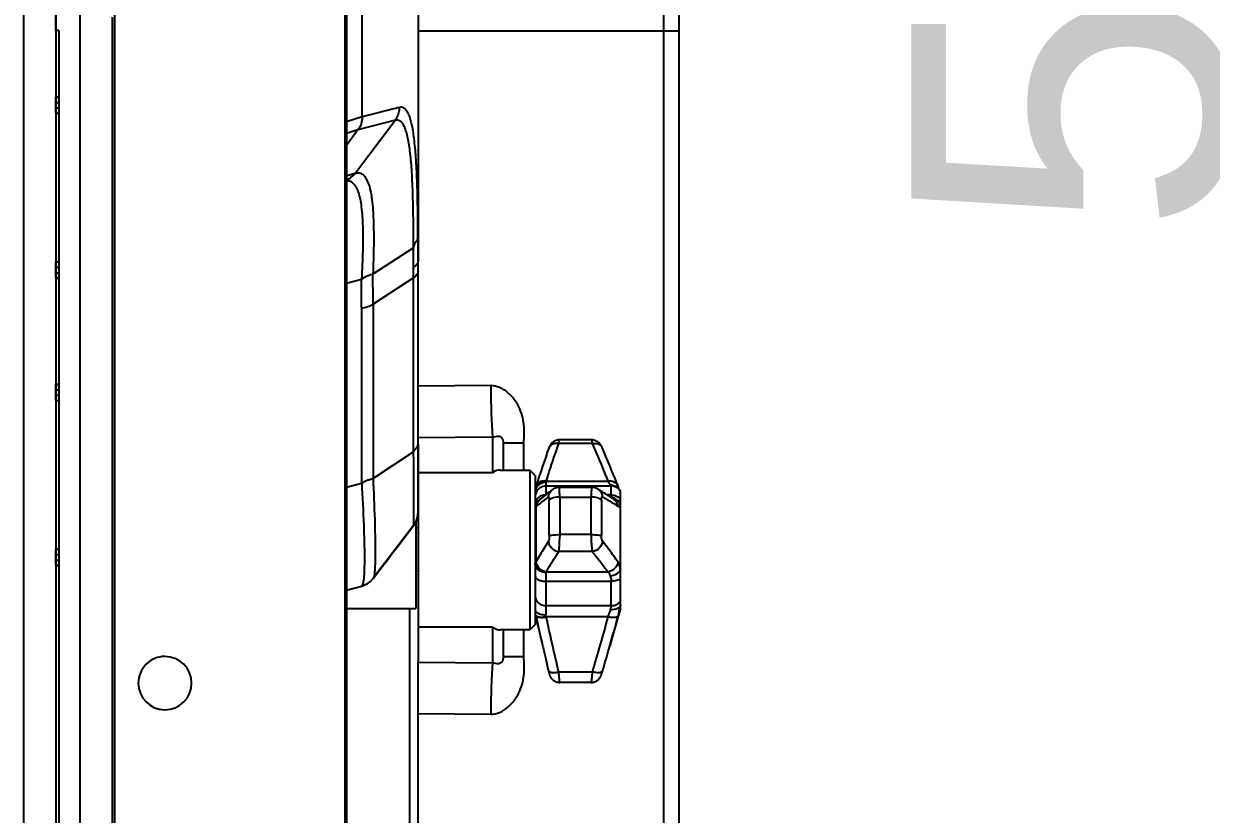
# Model space of a CAD drawing. Header units: millimetres. Extents: x -1070 to 42146, y 1440 to 12921.
# Drawn here: x 1522.8 to 1634.3, y 2946.7 to 3020.9 of the extents above; entities that cross this region are included whole.
import ezdxf

# ---------------------------------------------------------------- set-up
doc = ezdxf.new("R2010")
doc.units = ezdxf.units.MM
doc.layers.add('DIM', color=4, linetype='Continuous')
doc.layers.add('n', color=7, linetype='Continuous')
doc.styles.get("Standard").update_dxf_attribs({"font": 'arial.ttf'})
doc.dimstyles.new('ISO-200', dxfattribs={"dimtxt": 30, "dimasz": 25, "dimexe": 1.25, "dimexo": 5, "dimgap": 5, "dimtad": 1, "dimtoh": 1, "dimdec": 1, "dimdsep": 46, "dimtxsty": 'Standard', "dimcen": 2.5, "dimadec": 0, "dimazin": 0, "dimtfac": 1, "dimtdec": 1, "dimtmove": 0, "dimatfit": 3, "dimfxl": 1, "dimarcsym": 0})

# ---------------------------------------------------------------- blocks, each defined once
blk = doc.blocks.new('*D63')
at = {"layer": 'Defpoints', "color": 0, "transparency": 16777216}
for p in [(1535.32, 3416.54), (1535.32, 2876.54), (1649.96, 2876.54)]:
    blk.add_point(p, dxfattribs=at)
at = {"layer": 'DIM', "color": 0, "lineweight": -2, "transparency": 16777216}
for p, q in [((1540.32, 3416.54), (1651.21, 3416.54)), ((1649.96, 3391.54), (1649.96, 2901.54)), ((1540.32, 2876.54), (1651.21, 2876.54))]:
    blk.add_line(p, q, dxfattribs=at)
at = {"layer": 'DIM', "color": 0, "transparency": 16777216}
for points in [[(1645.79, 3391.54), (1654.12, 3391.54), (1649.96, 3416.54)], [(1645.79, 2901.54), (1654.12, 2901.54), (1649.96, 2876.54)]]:
    blk.add_solid(points, dxfattribs=at)
at = {"layer": 'DIM', "color": 0, "lineweight": -3, "transparency": 16777216, "insert": (1606.12, 3130.13), "char_height": 30, "attachment_point": 2, "rotation": 90}
blk.add_mtext('540 [1\'-9 1/4"]', dxfattribs=at)

msp = doc.modelspace()

# ---------------------------------------------------------------- linework, layer by layer
at = {"color": 1, "lineweight": -3}
msp.add_lwpolyline([(1525.817, 2771.641), (1522.817, 2771.641), (1522.817, 3521.641), (1525.817, 3521.641)], close=True, dxfattribs=at)
at = {"layer": 'n', "color": 7, "linetype": 'Continuous', "lineweight": -3, "true_color": 0xffffff}
for p, q in [((1552.976, 2895.505), (1552.976, 3397.577)), ((1528.117, 2897.769), (1528.117, 3395.313)), ((1531.322, 3394.726), (1531.322, 2898.355)), ((1553.117, 3104.041), (1553.117, 2895.486)), ((1559.817, 3042.558), (1559.817, 3000.862)), ((1554.579, 3012.171), (1554.579, 3030.911)), ((1584.317, 3020.241), (1584.317, 3028.681)), ((1525.817, 3020.291), (1525.817, 3022.791)), ((1531.117, 3021.541), (1531.117, 2898.382)), ((1526.117, 3020.291), (1525.817, 3020.291)), ((1526.117, 3020.291), (1526.117, 2897.141)), ((1559.817, 3020.241), (1582.869, 3020.241)), ((1582.869, 3020.241), (1584.317, 3020.241)), ((1582.869, 2891.59), (1582.869, 3020.241)), ((1584.317, 2935.951), (1584.317, 3020.241)), ((1526.117, 3014.041), (1525.817, 3014.041)), ((1525.817, 3014.024), (1525.817, 3014.041)), ((1525.817, 3013.525), (1525.817, 3014.024)), ((1525.817, 3014.024), (1526.117, 3014.024)), ((1525.817, 3013.024), (1525.817, 3013.525)), ((1525.817, 3013.525), (1526.117, 3013.525)), ((1525.817, 3012.525), (1525.817, 3013.024)), ((1525.817, 3013.024), (1526.117, 3013.024)), ((1525.817, 3012.524), (1526.117, 3012.524)), ((1554.579, 3012.171), (1553.117, 3011.724)), ((1557.695, 3011.856), (1553.938, 3006.896)), ((1557.695, 3011.856), (1554.182, 3010.947)), ((1554.182, 3010.947), (1553.114, 3010.629)), ((1554.182, 3010.947), (1553.117, 3009.502)), ((1553.12, 3006.676), (1553.909, 3006.887)), ((1553.909, 3006.887), (1553.938, 3006.896)), ((1559.394, 2999.891), (1555.583, 2997.406)), ((1559.817, 3000.862), (1559.817, 2999.01)), ((1559.817, 2998.686), (1559.817, 2999.01)), ((1559.817, 2999.01), (1559.817, 2998.686)), ((1526.117, 2998.557), (1525.817, 2998.557)), ((1525.817, 2998.057), (1525.817, 2998.557)), ((1525.817, 2997.556), (1525.817, 2998.057)), ((1526.117, 2998.057), (1525.817, 2998.057)), ((1559.404, 2997.089), (1559.402, 2998.063)), ((1559.817, 2997.705), (1559.817, 2998.686)), ((1559.817, 2989.491), (1559.817, 2997.705)), ((1525.817, 2997.057), (1525.817, 2997.556)), ((1525.817, 2997.556), (1526.117, 2997.556)), ((1525.817, 2997.041), (1525.817, 2997.057)), ((1525.817, 2997.057), (1526.117, 2997.057)), ((1526.117, 2997.041), (1525.817, 2997.041)), ((1553.117, 2996.586), (1554.522, 2996.963)), ((1559.404, 2997.089), (1555.594, 2994.607)), ((1559.403, 2980.741), (1559.404, 2997.089)), ((1555.594, 2994.607), (1555.595, 2978.259)), ((1554.525, 2994.25), (1554.525, 2977.813)), ((1559.817, 2981.477), (1559.817, 2989.491)), ((1526.117, 2987.072), (1525.817, 2987.072)), ((1525.817, 2987.055), (1525.817, 2987.072)), ((1525.817, 2986.556), (1525.817, 2987.055)), ((1525.817, 2987.055), (1526.117, 2987.055)), ((1525.817, 2986.055), (1525.817, 2986.556)), ((1525.817, 2986.556), (1526.117, 2986.556)), ((1566.643, 2986.958), (1559.817, 2986.894)), ((1525.817, 2985.556), (1525.817, 2986.055)), ((1525.817, 2986.055), (1526.117, 2986.055)), ((1525.817, 2985.555), (1526.117, 2985.555)), ((1566.817, 2982.128), (1559.817, 2982.063)), ((1566.817, 2982.128), (1566.817, 2979.041)), ((1559.817, 2975.051), (1559.817, 2981.477)), ((1559.817, 2981.477), (1559.817, 2975.049)), ((1567.817, 2981.579), (1567.817, 2979.041)), ((1567.817, 2981.579), (1569.747, 2981.579)), ((1569.747, 2979.041), (1569.747, 2981.579)), ((1572.082, 2981.083), (1572.081, 2981.082)), ((1576.169, 2981.524), (1573.027, 2981.524)), ((1573.087, 2981.866), (1573.091, 2981.868)), ((1573.091, 2981.872), (1573.091, 2981.872)), ((1576.09, 2981.872), (1573.091, 2981.872)), ((1576.09, 2981.872), (1576.09, 2981.872)), ((1576.09, 2981.868), (1576.095, 2981.865)), ((1577.088, 2981.15), (1577.088, 2981.15)), ((1559.403, 2980.741), (1555.595, 2978.259)), ((1559.817, 2978.785), (1559.817, 2975.355)), ((1566.817, 2978.785), (1559.817, 2978.785)), ((1566.817, 2979.041), (1566.817, 2978.785)), ((1567.485, 2979.041), (1570.317, 2979.041)), ((1570.817, 2978.541), (1570.317, 2979.041)), ((1570.317, 2979.041), (1570.317, 2977.115)), ((1553.117, 2977.436), (1554.525, 2977.813)), ((1570.817, 2978.541), (1570.817, 2978.385)), ((1570.817, 2978.385), (1570.817, 2977.601)), ((1570.817, 2977.601), (1570.817, 2977.205)), ((1570.983, 2977.805), (1570.898, 2977.532)), ((1571.103, 2978.182), (1570.983, 2977.805)), ((1571.817, 2977.873), (1571.817, 2977.541)), ((1571.853, 2978.004), (1577.622, 2978.004)), ((1578.556, 2977.594), (1578.556, 2977.594)), ((1570.317, 2977.115), (1570.317, 2973.541)), ((1570.817, 2977.205), (1570.817, 2976.744)), ((1570.817, 2976.744), (1570.817, 2976.54)), ((1570.817, 2976.54), (1570.817, 2976.223)), ((1570.888, 2977.501), (1570.888, 2977.501)), ((1570.898, 2977.532), (1570.898, 2977.532)), ((1571.817, 2977.541), (1577.856, 2977.541)), ((1571.817, 2977.541), (1571.817, 2976.729)), ((1572.417, 2977.195), (1572.418, 2977.196)), ((1573.045, 2977.41), (1573.045, 2977.41)), ((1576.146, 2977.41), (1573.045, 2977.41)), ((1573.113, 2976.505), (1576.063, 2976.505)), ((1573.113, 2976.505), (1573.113, 2972.977)), ((1576.063, 2972.977), (1576.063, 2976.505)), ((1576.147, 2977.41), (1576.146, 2977.41)), ((1576.697, 2977.252), (1576.695, 2977.253)), ((1577.951, 2976.701), (1577.571, 2976.701)), ((1577.856, 2977.541), (1577.951, 2977.541)), ((1577.951, 2976.701), (1577.951, 2977.541)), ((1578.732, 2977.163), (1578.724, 2977.18)), ((1578.817, 2976.271), (1578.817, 2977.041)), ((1559.817, 2975.355), (1559.817, 2975.049)), ((1570.817, 2976.223), (1570.817, 2975.656)), ((1570.817, 2975.656), (1570.817, 2975.421)), ((1570.818, 2975.446), (1570.817, 2975.426)), ((1570.817, 2975.421), (1570.817, 2975.043)), ((1570.82, 2975.498), (1570.818, 2975.446)), ((1570.832, 2975.598), (1570.82, 2975.498)), ((1570.868, 2975.603), (1570.868, 2975.427)), ((1570.868, 2975.427), (1570.868, 2971.541)), ((1571.205, 2976.226), (1571.201, 2976.223)), ((1571.201, 2976.223), (1571.201, 2976.223)), ((1571.291, 2976.299), (1571.205, 2976.226)), ((1572.138, 2972.888), (1572.138, 2976.198)), ((1577.024, 2976.217), (1577.024, 2972.894)), ((1578.193, 2976.285), (1578.193, 2976.286)), ((1578.817, 2975.704), (1578.817, 2976.271)), ((1578.817, 2971.541), (1578.817, 2975.704)), ((1559.796, 2974.758), (1559.802, 2974.81)), ((1559.802, 2974.81), (1559.807, 2974.845)), ((1559.81, 2974.889), (1559.812, 2974.917)), ((1559.812, 2974.917), (1559.814, 2974.947)), ((1559.815, 2974.987), (1559.817, 2975.049)), ((1559.817, 2975.046), (1559.817, 2975.051)), ((1559.817, 2975.048), (1559.817, 2975.051)), ((1559.817, 2975.051), (1559.817, 2975.049)), ((1559.817, 2975.049), (1559.817, 2974.716)), ((1559.817, 2975.049), (1559.817, 2975.048)), ((1559.817, 2975.049), (1559.817, 2975.046)), ((1559.817, 2974.716), (1559.817, 2964.296)), ((1570.817, 2975.043), (1570.817, 2973.541)), ((1559.403, 2973.833), (1555.618, 2968.899)), ((1559.405, 2973.833), (1559.405, 2973.833)), ((1559.617, 2974.178), (1559.617, 2971.541)), ((1559.817, 2973.541), (1559.617, 2973.541)), ((1570.317, 2973.541), (1570.317, 2973.1)), ((1570.817, 2973.541), (1570.817, 2972.999)), ((1570.317, 2973.1), (1570.317, 2969.981)), ((1570.817, 2972.999), (1570.817, 2972.27)), ((1570.817, 2972.27), (1570.817, 2970.812)), ((1572.052, 2972.351), (1571.545, 2971.541)), ((1573.113, 2972.977), (1573.112, 2972.805)), ((1576.063, 2972.977), (1573.113, 2972.977)), ((1577.758, 2971.541), (1577.131, 2972.355)), ((1526.117, 2971.589), (1525.817, 2971.589)), ((1525.817, 2971.089), (1525.817, 2971.588)), ((1525.817, 2970.588), (1525.817, 2971.089)), ((1526.117, 2971.089), (1525.817, 2971.089)), ((1559.617, 2971.541), (1559.617, 2968.692)), ((1570.868, 2971.541), (1570.868, 2970.379)), ((1576.169, 2971.397), (1573.027, 2971.397)), ((1578.817, 2969.733), (1578.817, 2971.541)), ((1525.817, 2970.089), (1525.817, 2970.588)), ((1525.817, 2970.588), (1526.117, 2970.588)), ((1525.817, 2970.072), (1525.817, 2970.089)), ((1525.817, 2970.089), (1526.117, 2970.089)), ((1526.117, 2970.072), (1525.817, 2970.072)), ((1570.317, 2969.981), (1570.317, 2969.541)), ((1570.817, 2970.812), (1570.817, 2970.083)), ((1570.817, 2970.083), (1570.817, 2969.541)), ((1555.618, 2968.899), (1555.595, 2968.87)), ((1555.604, 2968.863), (1555.627, 2968.892)), ((1555.604, 2968.863), (1555.627, 2968.892)), ((1555.626, 2968.891), (1555.626, 2968.891)), ((1559.817, 2969.541), (1559.617, 2969.541)), ((1559.617, 2968.692), (1559.617, 2968.497)), ((1570.317, 2969.541), (1570.317, 2965.966)), ((1570.817, 2969.541), (1570.817, 2969.377)), ((1570.817, 2969.377), (1570.817, 2968.696)), ((1570.817, 2968.696), (1570.817, 2968.038)), ((1571.817, 2969.415), (1571.817, 2968.603)), ((1571.853, 2969.501), (1577.622, 2969.501)), ((1578.817, 2968.848), (1578.817, 2969.733)), ((1578.817, 2966.745), (1578.817, 2968.848)), ((1553.117, 2967.777), (1554.525, 2968.154)), ((1554.532, 2968.156), (1554.525, 2968.154)), ((1554.532, 2968.156), (1554.609, 2968.178)), ((1559.617, 2968.497), (1559.617, 2966.041)), ((1570.817, 2968.038), (1570.817, 2966.337)), ((1571.817, 2968.603), (1577.951, 2968.603)), ((1571.817, 2968.603), (1571.817, 2966.309)), ((1577.951, 2966.309), (1577.951, 2968.603)), ((1578.817, 2966.346), (1578.817, 2966.745)), ((1553.117, 2966.041), (1559.617, 2966.041)), ((1559.017, 2966.041), (1559.017, 2894.709)), ((1570.317, 2965.966), (1570.317, 2964.041)), ((1570.817, 2966.337), (1570.817, 2965.877)), ((1570.817, 2965.877), (1570.817, 2965.769)), ((1570.817, 2965.769), (1570.817, 2965.48)), ((1570.817, 2965.48), (1570.817, 2965.319)), ((1570.868, 2965.428), (1570.879, 2965.379)), ((1570.868, 2965.428), (1570.868, 2965.319)), ((1570.879, 2965.379), (1570.89, 2965.324)), ((1571.817, 2966.309), (1571.817, 2965.456)), ((1577.951, 2966.309), (1571.817, 2966.309)), ((1578.612, 2965.322), (1577.815, 2962.533)), ((1578.817, 2966.041), (1578.612, 2965.322)), ((1578.817, 2966.041), (1578.817, 2966.346)), ((1559.817, 2964.296), (1559.817, 2961.019)), ((1566.817, 2964.296), (1559.817, 2964.296)), ((1566.817, 2964.296), (1566.817, 2964.041)), ((1570.817, 2964.541), (1570.317, 2964.041)), ((1570.817, 2965.319), (1570.817, 2964.582)), ((1570.817, 2964.582), (1570.817, 2964.541)), ((1570.868, 2965.319), (1571.036, 2964.591)), ((1571.036, 2964.591), (1571.496, 2962.6)), ((1571.853, 2965.255), (1571.843, 2965.288)), ((1577.622, 2965.255), (1571.853, 2965.255)), ((1566.817, 2964.041), (1566.817, 2960.953)), ((1570.317, 2964.041), (1567.485, 2964.041)), ((1567.817, 2964.041), (1567.817, 2961.503)), ((1569.747, 2961.503), (1569.747, 2964.041)), ((1571.496, 2962.6), (1571.536, 2962.425)), ((1571.535, 2962.424), (1571.551, 2962.355)), ((1571.536, 2962.425), (1571.546, 2962.382)), ((1577.747, 2962.289), (1577.759, 2962.333)), ((1577.758, 2962.333), (1577.814, 2962.532)), ((1577.759, 2962.333), (1577.816, 2962.532)), ((1559.817, 2956.187), (1559.817, 2961.019)), ((1559.817, 2961.019), (1566.817, 2960.953)), ((1569.747, 2961.503), (1567.817, 2961.503)), ((1572.053, 2960.211), (1572.053, 2960.211)), ((1573.027, 2960.096), (1576.169, 2960.096)), ((1577.129, 2960.161), (1577.129, 2960.16)), ((1576.064, 2959.114), (1573.112, 2959.114)), ((1576.064, 2959.114), (1576.064, 2959.114)), ((1559.817, 2894.604), (1559.817, 2956.187)), ((1559.817, 2956.187), (1566.643, 2956.124))]:
    msp.add_line(p, q, dxfattribs=at)
for points in [[(1572.082, 2981.083), (1571.95, 2980.703), (1571.795, 2980.253), (1571.645, 2979.814), (1571.5, 2979.388), (1571.362, 2978.974), (1571.229, 2978.572), (1571.103, 2978.182)], [(1573.091, 2981.868), (1573, 2981.864), (1572.894, 2981.848), (1572.793, 2981.823), (1572.697, 2981.788), (1572.607, 2981.744), (1572.523, 2981.694), (1572.447, 2981.638), (1572.38, 2981.577), (1572.32, 2981.514), (1572.268, 2981.45), (1572.224, 2981.386), (1572.187, 2981.324), (1572.155, 2981.262), (1572.127, 2981.201), (1572.102, 2981.139), (1572.081, 2981.082)], [(1577.088, 2981.15), (1577.051, 2981.231), (1577.013, 2981.303), (1576.972, 2981.372), (1576.924, 2981.441), (1576.869, 2981.509), (1576.804, 2981.578), (1576.727, 2981.644), (1576.641, 2981.705), (1576.546, 2981.76), (1576.441, 2981.805), (1576.328, 2981.839), (1576.209, 2981.861), (1576.09, 2981.868)], [(1578.556, 2977.594), (1578.45, 2977.868), (1578.301, 2978.247), (1578.144, 2978.637), (1577.98, 2979.039), (1577.808, 2979.454), (1577.629, 2979.88), (1577.443, 2980.319), (1577.251, 2980.769), (1577.088, 2981.15)], [(1578.724, 2977.18), (1578.698, 2977.243), (1578.667, 2977.315), (1578.634, 2977.396), (1578.598, 2977.486), (1578.556, 2977.594)], [(1570.898, 2977.532), (1570.895, 2977.522), (1570.891, 2977.512), (1570.888, 2977.501)], [(1572.417, 2977.195), (1572.285, 2977.093), (1572.128, 2976.972), (1571.976, 2976.853), (1571.828, 2976.737), (1571.686, 2976.624), (1571.548, 2976.513), (1571.417, 2976.405), (1571.291, 2976.299)], [(1573.045, 2977.409), (1572.988, 2977.407), (1572.894, 2977.398), (1572.801, 2977.38), (1572.711, 2977.353), (1572.623, 2977.318), (1572.538, 2977.275), (1572.458, 2977.225), (1572.418, 2977.196)], [(1576.695, 2977.253), (1576.668, 2977.269), (1576.581, 2977.314), (1576.491, 2977.351), (1576.398, 2977.378), (1576.303, 2977.397), (1576.206, 2977.407), (1576.147, 2977.409)], [(1578.193, 2976.286), (1578.082, 2976.362), (1577.928, 2976.466), (1577.767, 2976.573), (1577.598, 2976.683), (1577.423, 2976.796), (1577.241, 2976.911), (1577.054, 2977.029), (1576.86, 2977.15), (1576.697, 2977.252)], [(1570.881, 2975.779), (1570.853, 2975.691), (1570.832, 2975.598)], [(1571.047, 2976.069), (1571, 2976.007), (1570.956, 2975.937), (1570.915, 2975.861), (1570.881, 2975.779)], [(1571.144, 2976.173), (1571.095, 2976.124), (1571.047, 2976.069)], [(1571.205, 2976.226), (1571.191, 2976.215), (1571.144, 2976.173)], [(1559.404, 2973.832), (1559.455, 2973.9), (1559.511, 2973.985), (1559.563, 2974.073), (1559.61, 2974.163), (1559.653, 2974.256), (1559.691, 2974.35), (1559.724, 2974.447), (1559.752, 2974.545), (1559.768, 2974.611)], [(1559.768, 2974.611), (1559.776, 2974.644), (1559.792, 2974.734)], [(1559.792, 2974.734), (1559.794, 2974.744), (1559.796, 2974.758)], [(1559.807, 2974.845), (1559.807, 2974.845), (1559.81, 2974.889)], [(1559.814, 2974.947), (1559.814, 2974.947), (1559.815, 2974.987)], [(1555.627, 2968.892), (1556.002, 2969.384), (1556.494, 2970.027), (1556.971, 2970.653), (1557.435, 2971.259), (1557.885, 2971.847), (1558.321, 2972.417), (1558.742, 2972.968), (1559.15, 2973.501), (1559.404, 2973.832)], [(1554.533, 2968.156), (1554.609, 2968.178), (1554.698, 2968.208), (1554.785, 2968.242), (1554.87, 2968.28), (1554.952, 2968.321), (1555.031, 2968.365), (1555.107, 2968.412), (1555.181, 2968.461), (1555.251, 2968.513), (1555.317, 2968.567), (1555.381, 2968.623), (1555.44, 2968.68), (1555.497, 2968.738), (1555.549, 2968.797), (1555.598, 2968.855), (1555.604, 2968.863)], [(1555.317, 2968.567), (1555.318, 2968.567), (1555.381, 2968.623), (1555.441, 2968.68), (1555.497, 2968.738), (1555.549, 2968.797), (1555.598, 2968.856), (1555.604, 2968.863)], [(1554.609, 2968.178), (1554.609, 2968.178), (1554.698, 2968.208), (1554.785, 2968.242), (1554.87, 2968.28), (1554.952, 2968.321), (1555.031, 2968.365), (1555.108, 2968.412), (1555.181, 2968.461), (1555.251, 2968.513), (1555.317, 2968.567)], [(1571.551, 2962.355), (1571.61, 2962.1), (1571.671, 2961.838), (1571.735, 2961.566), (1571.8, 2961.286), (1571.868, 2960.997), (1571.938, 2960.7), (1572.01, 2960.393), (1572.053, 2960.211)], [(1577.129, 2960.16), (1577.182, 2960.342), (1577.271, 2960.646), (1577.357, 2960.941), (1577.44, 2961.228), (1577.521, 2961.506), (1577.599, 2961.775), (1577.674, 2962.036), (1577.747, 2962.289)], [(1572.053, 2960.211), (1572.061, 2960.182), (1572.07, 2960.141), (1572.08, 2960.102), (1572.089, 2960.065), (1572.097, 2960.031), (1572.105, 2960), (1572.112, 2959.97), (1572.119, 2959.943), (1572.126, 2959.919), (1572.132, 2959.896), (1572.138, 2959.874), (1572.144, 2959.852), (1572.151, 2959.83), (1572.159, 2959.806), (1572.169, 2959.778), (1572.181, 2959.747), (1572.194, 2959.715), (1572.209, 2959.682), (1572.227, 2959.647), (1572.247, 2959.611), (1572.269, 2959.576), (1572.293, 2959.54), (1572.318, 2959.505), (1572.346, 2959.471), (1572.375, 2959.438), (1572.406, 2959.406), (1572.438, 2959.375), (1572.473, 2959.345), (1572.509, 2959.316), (1572.547, 2959.289), (1572.586, 2959.263), (1572.628, 2959.239), (1572.671, 2959.216), (1572.715, 2959.196), (1572.762, 2959.177), (1572.809, 2959.161), (1572.858, 2959.147), (1572.909, 2959.135), (1572.96, 2959.125), (1573.013, 2959.119), (1573.067, 2959.115), (1573.112, 2959.114)], [(1576.064, 2959.114), (1576.131, 2959.116), (1576.193, 2959.122), (1576.254, 2959.132), (1576.313, 2959.145), (1576.371, 2959.162), (1576.426, 2959.182), (1576.48, 2959.205), (1576.531, 2959.23), (1576.58, 2959.258), (1576.627, 2959.288), (1576.671, 2959.319), (1576.712, 2959.353), (1576.751, 2959.388), (1576.787, 2959.423), (1576.82, 2959.46), (1576.851, 2959.497), (1576.88, 2959.536), (1576.907, 2959.576), (1576.931, 2959.615), (1576.953, 2959.654), (1576.972, 2959.694), (1576.989, 2959.73), (1577.002, 2959.763), (1577.014, 2959.794), (1577.025, 2959.825), (1577.036, 2959.856), (1577.046, 2959.889), (1577.058, 2959.925), (1577.07, 2959.965), (1577.084, 2960.008), (1577.098, 2960.056), (1577.114, 2960.108), (1577.129, 2960.161)]]:
    msp.add_lwpolyline(points, dxfattribs=at)
for centre, radius, start, end in [((1552.223, 3008.301), 2.219, 306.32119, 320.77351), ((1552.328, 3008.085), 1.983, 307.56192, 322.84012), ((1552.338, 3008.076), 1.97, 293.30049, 307.4973), ((1059.889, 2997.549), 499.514, 0.05894, 0.26845), ((1065.527, 2998.688), 494.29, 0.03727, 0.25205), ((1038.408, 2995.057), 516.117, 359.91045, 0.21157), ((1042.65, 2994.405), 512.944, 0.02254, 0.3352), ((1576.584, 2980.934), 0.549, 23.15247, 25.16752), ((1571.458, 2977.322), 0.597, 143.56186, 159.43937), ((1564.584, 2981.383), 8.016, 334.89213, 335.06783), ((1577.896, 2976.608), 1.022, 86.21947, 92.24913), ((1577.896, 2976.613), 1.017, 80.14646, 86.23441), ((1571.817, 2976.541), 1, 157.5, 180), ((1571.452, 2977.324), 0.591, 159.47096, 162.62633), ((1571.817, 2976.541), 1, 90, 157.5), ((1577.823, 2975.442), 1.029, 75.98016, 83.98436), ((1577.951, 2976.541), 1, 38.53938, 90), ((1577.951, 2976.541), 1, 30.00234, 38.53938), ((1570.724, 2975.807), 0.25, 305.26634, 308.24278), ((1571.803, 2975.524), 0.922, 130.71801, 137.32885), ((1577.822, 2975.443), 1.028, 63.56716, 75.93184), ((1557.817, 2975.051), 2, 322.48155, 347.27973), ((1557.817, 2975.049), 2, 322.52757, 347.33751), ((1557.817, 2975.049), 2, 347.33751, 351.64611), ((1557.817, 2975.051), 2, 347.27973, 351.58681), ((1557.817, 2975.049), 2, 351.64611, 355.45073), ((1557.817, 2975.051), 2, 351.58681, 355.39117), ((1557.817, 2975.049), 2, 355.45073, 356.20567), ((1557.817, 2975.051), 2, 355.39117, 356.14664), ((1557.817, 2975.051), 2, 356.14664, 0), ((1557.817, 2975.049), 2, 356.20567, 360), ((1592.245, 2972.977), 16.182, 180.00049, 180.61076), ((1571.666, 2969.969), 0.897, 151.37711, 152.79578), ((1572.268, 2969.143), 0.548, 139.20422, 140.89724), ((1694.068, 2991.354), 125.898, 191.93255, 192.37843), ((1455.848, 2997.491), 126.879, 344.00609, 345.3162), ((1715.9, 2996.133), 148.247, 192.37354, 192.5856), ((1754.925, 3004.879), 188.24, 192.59541, 192.97953)]:
    msp.add_arc(centre, radius, start, end, dxfattribs=at)
for major_axis, start_param, end_param in [((2.5, 0), 1.5707963, 3.1415927), ((0, 2.5), -1.5707963, 0), ((0, 2.5), -4.712389, -3.1415927), ((2.5, 0), -1.5707963, 0)]:
    msp.add_ellipse((1536.068, 2959.041), major_axis=major_axis, ratio=1, start_param=start_param, end_param=end_param, dxfattribs=at)
for points, knots in [([(1582.869, 3020.241), (1582.869, 3022.45), (1582.871, 3025.4), (1582.842, 3028.708), (1582.839, 3029.808), (1582.823, 3030.166)], [0, 0, 0, 0, 0.6676891, 0.8916682, 1, 1, 1, 1]), ([(1554.579, 3012.171), (1554.581, 3011.953), (1554.515, 3011.515), (1554.312, 3011.121), (1554.183, 3010.947)], [0, 0, 0, 0, 0.501755, 1, 1, 1, 1]), ([(1558.075, 3013.067), (1557.842, 3013.007), (1557.336, 3012.881), (1556.171, 3012.582), (1555.239, 3012.341), (1554.579, 3012.171)], [0, 0, 0, 0, 0.1999744, 0.4334563, 1, 1, 1, 1]), ([(1557.699, 3011.853), (1557.756, 3011.936), (1557.888, 3012.167), (1558.051, 3012.569), (1558.083, 3012.903), (1558.075, 3013.067)], [0, 0, 0, 0, 0.233075, 0.619233, 1, 1, 1, 1]), ([(1559.812, 3000.862), (1559.808, 3001.802), (1559.793, 3003.583), (1559.737, 3006.089), (1559.638, 3008.252), (1559.482, 3010.035), (1559.292, 3011.269), (1559.088, 3012.041), (1558.93, 3012.463), (1558.752, 3012.778), (1558.549, 3012.992), (1558.313, 3013.097), (1558.151, 3013.086), (1558.075, 3013.067)], [0, 0, 0, 0, 0.2201349, 0.4171134, 0.587049, 0.7271173, 0.8362207, 0.8789057, 0.9137922, 0.9414439, 0.9632772, 0.9816835, 1, 1, 1, 1]), ([(1559.394, 2999.891), (1559.393, 3000.808), (1559.386, 3002.549), (1559.336, 3005.001), (1559.243, 3007.122), (1559.091, 3008.874), (1558.905, 3010.088), (1558.705, 3010.848), (1558.548, 3011.263), (1558.371, 3011.574), (1558.169, 3011.783), (1557.935, 3011.885), (1557.775, 3011.872), (1557.7, 3011.853)], [0, 0, 0, 0, 0.219035, 0.4155265, 0.5855173, 0.7258418, 0.8353111, 0.8781755, 0.9132306, 0.9410464, 0.9629992, 0.9814777, 1, 1, 1, 1]), ([(1553.943, 3006.895), (1554.067, 3006.928), (1554.334, 3006.95), (1554.71, 3006.741), (1554.997, 3006.337), (1555.132, 3006.001), (1555.195, 3005.806)], [0, 0, 0, 0, 0.2087836, 0.4138754, 0.6674128, 1, 1, 1, 1]), ([(1553.537, 3006.513), (1553.508, 3006.489), (1553.377, 3006.39), (1553.232, 3006.311), (1553.116, 3006.263)], [0, 0, 0, 0, 0.2331278, 1, 1, 1, 1]), ([(1553.117, 3006.211), (1553.229, 3006.211), (1553.462, 3006.165), (1553.768, 3005.938), (1554.017, 3005.575), (1554.141, 3005.28), (1554.198, 3005.113)], [0, 0, 0, 0, 0.203523, 0.4189087, 0.67794, 1, 1, 1, 1]), ([(1555.195, 3005.806), (1555.343, 3005.355), (1555.537, 3004.25), (1555.655, 3002.352), (1555.67, 3000.013), (1555.619, 2998.316), (1555.583, 2997.406)], [0, 0, 0, 0, 0.1686403, 0.396107, 0.6763903, 1, 1, 1, 1]), ([(1554.198, 3005.113), (1554.349, 3004.676), (1554.544, 3003.6), (1554.647, 3001.754), (1554.637, 2999.485), (1554.561, 2997.84), (1554.514, 2996.96)], [0, 0, 0, 0, 0.1693785, 0.3971606, 0.6772383, 1, 1, 1, 1]), ([(1559.397, 2999.891), (1559.43, 3000.015), (1559.486, 3000.189), (1559.582, 3000.393), (1559.66, 3000.499), (1559.732, 3000.578), (1559.797, 3000.695), (1559.811, 3000.796), (1559.812, 3000.862)], [0, 0, 0, 0, 0.3588364, 0.5129213, 0.6294189, 0.7238894, 0.8136185, 1, 1, 1, 1]), ([(1559.817, 2998.686), (1559.817, 2998.571), (1559.722, 2998.313), (1559.52, 2998.142), (1559.402, 2998.063)], [0, 0, 0, 0, 0.4480396, 1, 1, 1, 1]), ([(1559.817, 2997.705), (1559.817, 2997.591), (1559.722, 2997.334), (1559.522, 2997.164), (1559.404, 2997.085)], [0, 0, 0, 0, 0.4479867, 1, 1, 1, 1]), ([(1555.583, 2997.395), (1555.509, 2997.385), (1555.345, 2997.342), (1554.981, 2997.213), (1554.701, 2997.071), (1554.514, 2996.96)], [0, 0, 0, 0, 0.193841, 0.4359323, 1, 1, 1, 1]), ([(1554.525, 2994.25), (1554.726, 2994.277), (1555.097, 2994.357), (1555.447, 2994.512), (1555.594, 2994.607)], [0, 0, 0, 0, 0.5368122, 1, 1, 1, 1]), ([(1569.747, 2981.579), (1569.746, 2981.867), (1569.802, 2982.443), (1569.781, 2983.311), (1569.615, 2984.166), (1569.187, 2985.24), (1568.333, 2986.414), (1567.208, 2986.964), (1566.643, 2986.958)], [0, 0, 0, 0, 0.1258854, 0.2516914, 0.3774517, 0.5032028, 0.7533698, 1, 1, 1, 1]), ([(1566.643, 2986.958), (1566.652, 2985.943), (1566.675, 2984.556), (1566.748, 2982.947), (1566.786, 2982.351), (1566.817, 2982.128)], [0, 0, 0, 0, 0.6298438, 0.860442, 1, 1, 1, 1]), ([(1566.817, 2982.128), (1567.012, 2982.139), (1567.306, 2982.314), (1567.759, 2982.057), (1567.817, 2981.752), (1567.817, 2981.579)], [0, 0, 0, 0, 0.4150479, 0.6311872, 1, 1, 1, 1]), ([(1559.403, 2980.739), (1559.459, 2980.82), (1559.538, 2980.936), (1559.64, 2981.076), (1559.722, 2981.179), (1559.8, 2981.306), (1559.817, 2981.421), (1559.817, 2981.477)], [0, 0, 0, 0, 0.3443067, 0.4873237, 0.6048413, 0.803922, 1, 1, 1, 1]), ([(1571.853, 2978.004), (1571.944, 2978.299), (1572.32, 2979.477), (1572.723, 2980.647), (1573.027, 2981.524)], [0, 0, 0, 0, 0.2493469, 1, 1, 1, 1]), ([(1573.027, 2981.524), (1572.928, 2981.538), (1572.726, 2981.543), (1572.439, 2981.471), (1572.205, 2981.314), (1572.109, 2981.161), (1572.082, 2981.083)], [0, 0, 0, 0, 0.2670108, 0.5334851, 0.7795548, 1, 1, 1, 1]), ([(1573.027, 2981.524), (1573.032, 2981.57), (1573.042, 2981.651), (1573.057, 2981.755), (1573.072, 2981.822), (1573.08, 2981.857), (1573.087, 2981.866)], [0, 0, 0, 0, 0.4018651, 0.7031962, 0.9025986, 1, 1, 1, 1]), ([(1576.095, 2981.865), (1576.103, 2981.857), (1576.114, 2981.821), (1576.131, 2981.755), (1576.15, 2981.65), (1576.162, 2981.57), (1576.169, 2981.524)], [0, 0, 0, 0, 0.1013668, 0.302128, 0.6022859, 1, 1, 1, 1]), ([(1576.169, 2981.524), (1576.26, 2981.54), (1576.447, 2981.552), (1576.717, 2981.5), (1576.944, 2981.371), (1577.047, 2981.238), (1577.08, 2981.168)], [0, 0, 0, 0, 0.2663332, 0.5311638, 0.7772564, 1, 1, 1, 1]), ([(1576.169, 2981.524), (1576.294, 2981.231), (1576.794, 2980.065), (1577.281, 2978.892), (1577.622, 2978.004)], [0, 0, 0, 0, 0.2507024, 1, 1, 1, 1]), ([(1559.405, 2973.834), (1559.411, 2973.847), (1559.409, 2973.895), (1559.417, 2973.992), (1559.418, 2974.147), (1559.422, 2974.357), (1559.424, 2974.624), (1559.427, 2975.086), (1559.427, 2975.793), (1559.426, 2976.788), (1559.421, 2977.965), (1559.413, 2979.303), (1559.408, 2980.246), (1559.404, 2980.74)], [0, 0, 0, 0, 0.0060436, 0.0202879, 0.0427118, 0.0732443, 0.1117831, 0.1582202, 0.2740746, 0.4190369, 0.5904491, 0.7852432, 1, 1, 1, 1]), ([(1567.485, 2979.041), (1567.434, 2979.041), (1567.193, 2979.011), (1566.972, 2978.895), (1566.817, 2978.785)], [0, 0, 0, 0, 0.2120741, 1, 1, 1, 1]), ([(1555.595, 2978.247), (1555.53, 2978.201), (1555.407, 2978.168), (1555.243, 2978.124), (1555.06, 2978.054), (1554.819, 2977.95), (1554.623, 2977.862), (1554.525, 2977.813)], [0, 0, 0, 0, 0.2061387, 0.3190932, 0.4433246, 0.7149272, 1, 1, 1, 1]), ([(1554.53, 2977.815), (1554.605, 2976.494), (1554.717, 2974.156), (1554.783, 2971.815), (1554.783, 2970.797)], [0, 0, 0, 0, 0.5650706, 1, 1, 1, 1]), ([(1555.596, 2978.259), (1555.656, 2976.972), (1555.748, 2974.694), (1555.801, 2972.415), (1555.801, 2971.424)], [0, 0, 0, 0, 0.5652255, 1, 1, 1, 1]), ([(1571.817, 2977.873), (1571.693, 2977.873), (1571.438, 2977.834), (1571.102, 2977.655), (1570.871, 2977.373), (1570.817, 2977.146), (1570.817, 2977.041)], [0, 0, 0, 0, 0.2599494, 0.5295122, 0.7804516, 1, 1, 1, 1]), ([(1571.853, 2978.004), (1571.751, 2978.017), (1571.543, 2978.019), (1571.249, 2977.937), (1571.015, 2977.771), (1570.923, 2977.612), (1570.898, 2977.532)], [0, 0, 0, 0, 0.2689998, 0.5366062, 0.7820574, 1, 1, 1, 1]), ([(1571.843, 2977.982), (1571.679, 2978.002), (1571.353, 2977.982), (1571.067, 2977.799), (1570.977, 2977.677)], [0, 0, 0, 0, 0.5206834, 1, 1, 1, 1]), ([(1571.817, 2977.873), (1571.817, 2977.882), (1571.819, 2977.919), (1571.831, 2977.956), (1571.843, 2977.982)], [0, 0, 0, 0, 0.2311552, 1, 1, 1, 1]), ([(1577.622, 2978.004), (1577.719, 2978.019), (1577.917, 2978.028), (1578.199, 2977.962), (1578.43, 2977.815), (1578.527, 2977.669), (1578.556, 2977.594)], [0, 0, 0, 0, 0.2694935, 0.5360588, 0.7809837, 1, 1, 1, 1]), ([(1577.622, 2978.004), (1577.645, 2977.964), (1577.72, 2977.837), (1577.798, 2977.713), (1577.856, 2977.629)], [0, 0, 0, 0, 0.312231, 1, 1, 1, 1]), ([(1577.856, 2977.629), (1577.873, 2977.607), (1577.902, 2977.575), (1577.935, 2977.547), (1577.948, 2977.541)], [0, 0, 0, 0, 0.6586943, 1, 1, 1, 1]), ([(1578.07, 2977.615), (1578.199, 2977.592), (1578.45, 2977.495), (1578.64, 2977.303), (1578.709, 2977.193)], [0, 0, 0, 0, 0.503034, 1, 1, 1, 1]), ([(1571.779, 2976.7), (1571.653, 2976.696), (1571.405, 2976.647), (1571.087, 2976.459), (1570.869, 2976.178), (1570.817, 2975.95), (1570.817, 2975.841)], [0, 0, 0, 0, 0.2672536, 0.5242795, 0.7672854, 1, 1, 1, 1]), ([(1570.879, 2975.611), (1570.972, 2975.684), (1571.36, 2975.985), (1571.754, 2976.278), (1572.052, 2976.501)], [0, 0, 0, 0, 0.2407606, 1, 1, 1, 1]), ([(1572.052, 2976.501), (1572.06, 2976.63), (1572.131, 2976.897), (1572.308, 2977.111), (1572.417, 2977.195)], [0, 0, 0, 0, 0.4850564, 1, 1, 1, 1]), ([(1572.052, 2976.501), (1572.058, 2976.504), (1572.07, 2976.509), (1572.09, 2976.499), (1572.104, 2976.476), (1572.123, 2976.423), (1572.135, 2976.328), (1572.138, 2976.245), (1572.138, 2976.198)], [0, 0, 0, 0, 0.0534418, 0.1051035, 0.177414, 0.2824508, 0.5902488, 1, 1, 1, 1]), ([(1573.113, 2976.505), (1572.903, 2976.505), (1572.605, 2976.473), (1572.28, 2976.341), (1572.167, 2976.247), (1572.138, 2976.198)], [0, 0, 0, 0, 0.5983489, 0.8365431, 1, 1, 1, 1]), ([(1573.113, 2976.505), (1573.113, 2976.631), (1573.111, 2976.807), (1573.103, 2977.027), (1573.095, 2977.156), (1573.086, 2977.259), (1573.075, 2977.337), (1573.065, 2977.381), (1573.053, 2977.408), (1573.045, 2977.409)], [0, 0, 0, 0, 0.4115869, 0.5806217, 0.7230239, 0.8372428, 0.9218261, 0.9756686, 1, 1, 1, 1]), ([(1576.146, 2977.409), (1576.138, 2977.408), (1576.122, 2977.383), (1576.11, 2977.338), (1576.096, 2977.26), (1576.079, 2977.107), (1576.065, 2976.852), (1576.063, 2976.631), (1576.063, 2976.505)], [0, 0, 0, 0, 0.0265839, 0.0806759, 0.1647326, 0.2781109, 0.5880409, 1, 1, 1, 1]), ([(1577.024, 2976.217), (1576.99, 2976.264), (1576.875, 2976.352), (1576.554, 2976.475), (1576.265, 2976.505), (1576.063, 2976.505)], [0, 0, 0, 0, 0.1690517, 0.4087896, 1, 1, 1, 1]), ([(1577.131, 2976.523), (1577.12, 2976.664), (1577.034, 2976.953), (1576.823, 2977.173), (1576.697, 2977.252)], [0, 0, 0, 0, 0.4877572, 1, 1, 1, 1]), ([(1577.024, 2976.217), (1577.025, 2976.265), (1577.028, 2976.349), (1577.044, 2976.445), (1577.066, 2976.499), (1577.085, 2976.522), (1577.109, 2976.53), (1577.124, 2976.526), (1577.131, 2976.523)], [0, 0, 0, 0, 0.3975099, 0.6974285, 0.8019893, 0.8777844, 0.9377252, 1, 1, 1, 1]), ([(1577.131, 2976.523), (1577.256, 2976.448), (1577.741, 2976.157), (1578.227, 2975.865), (1578.584, 2975.643)], [0, 0, 0, 0, 0.2574756, 1, 1, 1, 1]), ([(1577.951, 2976.701), (1577.951, 2976.661), (1577.938, 2976.587), (1577.9, 2976.524), (1577.88, 2976.498)], [0, 0, 0, 0, 0.5469368, 1, 1, 1, 1]), ([(1577.951, 2976.701), (1578.122, 2976.701), (1578.459, 2976.627), (1578.727, 2976.404), (1578.817, 2976.271)], [0, 0, 0, 0, 0.5152331, 1, 1, 1, 1]), ([(1570.868, 2975.603), (1570.882, 2975.718), (1570.953, 2975.952), (1571.107, 2976.144), (1571.201, 2976.223)], [0, 0, 0, 0, 0.4852447, 1, 1, 1, 1]), ([(1571.125, 2976.149), (1571.055, 2976.073), (1570.943, 2975.903), (1570.89, 2975.707), (1570.879, 2975.611)], [0, 0, 0, 0, 0.5145368, 1, 1, 1, 1]), ([(1578.584, 2975.643), (1578.566, 2975.767), (1578.481, 2976.016), (1578.301, 2976.21), (1578.193, 2976.285)], [0, 0, 0, 0, 0.4871716, 1, 1, 1, 1]), ([(1578.817, 2975.704), (1578.783, 2975.84), (1578.649, 2976.109), (1578.414, 2976.297), (1578.28, 2976.364)], [0, 0, 0, 0, 0.4852001, 1, 1, 1, 1]), ([(1578.584, 2975.643), (1578.622, 2975.619), (1578.723, 2975.584), (1578.796, 2975.664), (1578.817, 2975.704)], [0, 0, 0, 0, 0.5004404, 1, 1, 1, 1]), ([(1559.405, 2973.833), (1559.405, 2973.833), (1559.405, 2973.833), (1559.405, 2973.833), (1559.405, 2973.834)], [0, 0, 0, 0, 0.4440054, 1, 1, 1, 1]), ([(1572.138, 2972.888), (1572.138, 2972.779), (1572.129, 2972.626), (1572.093, 2972.447), (1572.067, 2972.378), (1572.052, 2972.351)], [0, 0, 0, 0, 0.5979478, 0.8338875, 1, 1, 1, 1]), ([(1572.052, 2972.351), (1572.06, 2972.236), (1572.122, 2971.995), (1572.343, 2971.684), (1572.661, 2971.469), (1572.908, 2971.406), (1573.027, 2971.397)], [0, 0, 0, 0, 0.2345738, 0.4943431, 0.7575779, 1, 1, 1, 1]), ([(1572.138, 2972.888), (1572.176, 2972.907), (1572.296, 2972.93), (1572.513, 2972.957), (1572.798, 2972.973), (1573.006, 2972.977), (1573.113, 2972.977)], [0, 0, 0, 0, 0.1305876, 0.3651698, 0.6734747, 1, 1, 1, 1]), ([(1573.027, 2971.397), (1573.042, 2971.47), (1573.064, 2971.653), (1573.088, 2971.971), (1573.105, 2972.367), (1573.111, 2972.653), (1573.112, 2972.805)], [0, 0, 0, 0, 0.1585794, 0.3911139, 0.6781544, 1, 1, 1, 1]), ([(1576.063, 2972.977), (1576.166, 2972.977), (1576.367, 2972.973), (1576.644, 2972.958), (1576.861, 2972.933), (1576.982, 2972.911), (1577.024, 2972.894)], [0, 0, 0, 0, 0.3196751, 0.6228706, 0.8593688, 1, 1, 1, 1]), ([(1576.063, 2972.805), (1576.065, 2972.653), (1576.072, 2972.365), (1576.093, 2971.969), (1576.123, 2971.651), (1576.15, 2971.469), (1576.169, 2971.397)], [0, 0, 0, 0, 0.3227363, 0.6097133, 0.8417411, 1, 1, 1, 1]), ([(1577.131, 2972.355), (1577.112, 2972.117), (1576.882, 2971.644), (1576.41, 2971.42), (1576.169, 2971.397)], [0, 0, 0, 0, 0.496173, 1, 1, 1, 1]), ([(1577.131, 2972.355), (1577.088, 2972.416), (1577.039, 2972.601), (1577.025, 2972.784), (1577.024, 2972.894)], [0, 0, 0, 0, 0.4044298, 1, 1, 1, 1]), ([(1555.801, 2971.424), (1555.801, 2971.086), (1555.796, 2970.492), (1555.769, 2969.803), (1555.734, 2969.378), (1555.707, 2969.156), (1555.675, 2969), (1555.646, 2968.917), (1555.626, 2968.891)], [0, 0, 0, 0, 0.3979711, 0.6988842, 0.8116971, 0.8991893, 0.9616409, 1, 1, 1, 1]), ([(1571.853, 2969.501), (1571.945, 2969.661), (1572.323, 2970.3), (1572.724, 2970.926), (1573.027, 2971.397)], [0, 0, 0, 0, 0.2472874, 1, 1, 1, 1]), ([(1576.169, 2971.397), (1576.294, 2971.239), (1576.79, 2970.616), (1577.277, 2969.986), (1577.622, 2969.501)], [0, 0, 0, 0, 0.2526662, 1, 1, 1, 1]), ([(1554.783, 2970.797), (1554.783, 2970.424), (1554.775, 2969.777), (1554.738, 2969.031), (1554.688, 2968.589), (1554.647, 2968.37), (1554.606, 2968.231), (1554.556, 2968.162), (1554.53, 2968.155)], [0, 0, 0, 0, 0.4171147, 0.7236092, 0.834103, 0.9159838, 0.9699534, 1, 1, 1, 1]), ([(1571.817, 2969.415), (1571.693, 2969.415), (1571.435, 2969.458), (1571.097, 2969.653), (1570.869, 2969.957), (1570.817, 2970.198), (1570.817, 2970.31)], [0, 0, 0, 0, 0.2522897, 0.5180037, 0.7723413, 1, 1, 1, 1]), ([(1571.843, 2969.489), (1571.727, 2969.497), (1571.49, 2969.554), (1571.178, 2969.753), (1570.954, 2970.041), (1570.882, 2970.269), (1570.868, 2970.379)], [0, 0, 0, 0, 0.2440279, 0.5066227, 0.7652215, 1, 1, 1, 1]), ([(1570.879, 2970.399), (1570.906, 2970.169), (1571.148, 2969.717), (1571.617, 2969.518), (1571.853, 2969.501)], [0, 0, 0, 0, 0.4939881, 1, 1, 1, 1]), ([(1578.584, 2970.39), (1578.551, 2970.163), (1578.31, 2969.723), (1577.854, 2969.521), (1577.622, 2969.501)], [0, 0, 0, 0, 0.4961212, 1, 1, 1, 1]), ([(1578.817, 2969.732), (1578.793, 2969.862), (1578.737, 2970.09), (1578.64, 2970.305), (1578.584, 2970.39)], [0, 0, 0, 0, 0.5651486, 1, 1, 1, 1]), ([(1570.817, 2969.093), (1570.817, 2969.025), (1570.869, 2968.917), (1570.988, 2968.814), (1571.165, 2968.71), (1571.447, 2968.626), (1571.689, 2968.603), (1571.817, 2968.603)], [0, 0, 0, 0, 0.1687793, 0.2734358, 0.3942219, 0.6791035, 1, 1, 1, 1]), ([(1577.622, 2969.501), (1577.647, 2969.478), (1577.754, 2969.359), (1577.82, 2969.209), (1577.856, 2969.09)], [0, 0, 0, 0, 0.2186588, 1, 1, 1, 1]), ([(1578.817, 2969.733), (1578.759, 2969.556), (1578.466, 2969.235), (1578.07, 2969.11), (1577.856, 2969.09)], [0, 0, 0, 0, 0.4632525, 1, 1, 1, 1]), ([(1577.856, 2969.09), (1577.868, 2969.054), (1577.896, 2968.958), (1577.939, 2968.798), (1577.949, 2968.67), (1577.951, 2968.603)], [0, 0, 0, 0, 0.2290028, 0.6000625, 1, 1, 1, 1]), ([(1578.817, 2968.848), (1578.77, 2968.808), (1578.652, 2968.737), (1578.365, 2968.631), (1578.119, 2968.603), (1577.951, 2968.603)], [0, 0, 0, 0, 0.203084, 0.4482429, 1, 1, 1, 1]), ([(1570.817, 2967.181), (1570.817, 2967.067), (1570.872, 2966.831), (1571.099, 2966.542), (1571.431, 2966.353), (1571.688, 2966.309), (1571.817, 2966.309)], [0, 0, 0, 0, 0.234019, 0.4777019, 0.7344315, 1, 1, 1, 1]), ([(1577.951, 2966.309), (1578.122, 2966.309), (1578.46, 2966.384), (1578.728, 2966.61), (1578.817, 2966.745)], [0, 0, 0, 0, 0.5139297, 1, 1, 1, 1]), ([(1570.817, 2965.901), (1570.817, 2965.887), (1570.824, 2965.825), (1570.858, 2965.768), (1570.891, 2965.733)], [0, 0, 0, 0, 0.2218643, 1, 1, 1, 1]), ([(1570.868, 2965.428), (1570.884, 2965.383), (1570.955, 2965.324), (1571.072, 2965.282), (1571.252, 2965.245), (1571.514, 2965.241), (1571.731, 2965.267), (1571.843, 2965.288)], [0, 0, 0, 0, 0.1384678, 0.2402688, 0.3655493, 0.6707648, 1, 1, 1, 1]), ([(1570.879, 2965.379), (1570.894, 2965.335), (1570.966, 2965.279), (1571.081, 2965.24), (1571.262, 2965.207), (1571.524, 2965.207), (1571.742, 2965.234), (1571.853, 2965.255)], [0, 0, 0, 0, 0.1347838, 0.235932, 0.3613087, 0.6683108, 1, 1, 1, 1]), ([(1570.891, 2965.733), (1570.935, 2965.686), (1571.058, 2965.601), (1571.367, 2965.486), (1571.635, 2965.456), (1571.817, 2965.456)], [0, 0, 0, 0, 0.1958233, 0.4449344, 1, 1, 1, 1]), ([(1571.843, 2965.288), (1571.838, 2965.302), (1571.823, 2965.356), (1571.817, 2965.414), (1571.817, 2965.456)], [0, 0, 0, 0, 0.2565359, 1, 1, 1, 1]), ([(1577.856, 2965.926), (1577.841, 2965.874), (1577.773, 2965.647), (1577.689, 2965.426), (1577.622, 2965.255)], [0, 0, 0, 0, 0.2252872, 1, 1, 1, 1]), ([(1578.584, 2965.33), (1578.565, 2965.288), (1578.492, 2965.238), (1578.377, 2965.206), (1578.198, 2965.182), (1577.942, 2965.194), (1577.731, 2965.23), (1577.622, 2965.255)], [0, 0, 0, 0, 0.135501, 0.2367802, 0.3619465, 0.668026, 1, 1, 1, 1]), ([(1577.951, 2966.309), (1577.95, 2966.25), (1577.917, 2966.12), (1577.878, 2965.995), (1577.856, 2965.926)], [0, 0, 0, 0, 0.44718, 1, 1, 1, 1]), ([(1578.741, 2966.214), (1578.698, 2966.159), (1578.452, 2965.948), (1578.103, 2965.901), (1577.856, 2965.926)], [0, 0, 0, 0, 0.2192719, 1, 1, 1, 1]), ([(1578.584, 2965.329), (1578.607, 2965.42), (1578.693, 2965.757), (1578.772, 2966.096), (1578.817, 2966.346)], [0, 0, 0, 0, 0.2699909, 1, 1, 1, 1]), ([(1578.817, 2966.346), (1578.813, 2966.335), (1578.793, 2966.288), (1578.765, 2966.244), (1578.741, 2966.214)], [0, 0, 0, 0, 0.2396449, 1, 1, 1, 1]), ([(1566.817, 2964.296), (1566.874, 2964.256), (1567.076, 2964.129), (1567.314, 2964.041), (1567.485, 2964.041)], [0, 0, 0, 0, 0.2900963, 1, 1, 1, 1]), ([(1566.643, 2956.124), (1567.208, 2956.118), (1568.333, 2956.668), (1569.187, 2957.842), (1569.615, 2958.916), (1569.781, 2959.77), (1569.802, 2960.639), (1569.746, 2961.214), (1569.747, 2961.503)], [0, 0, 0, 0, 0.2466302, 0.4967972, 0.6225483, 0.7483086, 0.8741146, 1, 1, 1, 1]), ([(1566.817, 2960.953), (1566.786, 2960.73), (1566.748, 2960.134), (1566.675, 2958.525), (1566.652, 2957.138), (1566.643, 2956.124)], [0, 0, 0, 0, 0.139558, 0.3701562, 1, 1, 1, 1]), ([(1567.817, 2961.503), (1567.817, 2961.329), (1567.759, 2961.024), (1567.306, 2960.768), (1567.012, 2960.942), (1566.817, 2960.953)], [0, 0, 0, 0, 0.3688128, 0.5849521, 1, 1, 1, 1]), ([(1572.053, 2960.211), (1572.064, 2960.167), (1572.132, 2960.107), (1572.246, 2960.069), (1572.428, 2960.036), (1572.694, 2960.04), (1572.914, 2960.073), (1573.027, 2960.096)], [0, 0, 0, 0, 0.1309316, 0.2302471, 0.354973, 0.6643217, 1, 1, 1, 1]), ([(1573.112, 2959.114), (1573.11, 2959.114), (1573.111, 2959.123), (1573.107, 2959.135), (1573.106, 2959.159), (1573.102, 2959.189), (1573.099, 2959.229), (1573.093, 2959.296), (1573.084, 2959.398), (1573.072, 2959.54), (1573.058, 2959.706), (1573.043, 2959.894), (1573.032, 2960.027), (1573.027, 2960.096)], [0, 0, 0, 0, 0.0052063, 0.0195576, 0.0427691, 0.0745144, 0.1144626, 0.1622812, 0.2801968, 0.4255948, 0.5958072, 0.7881652, 1, 1, 1, 1]), ([(1576.169, 2960.096), (1576.162, 2960.027), (1576.149, 2959.896), (1576.131, 2959.708), (1576.114, 2959.542), (1576.099, 2959.399), (1576.088, 2959.297), (1576.08, 2959.229), (1576.075, 2959.19), (1576.071, 2959.159), (1576.069, 2959.135), (1576.065, 2959.123), (1576.065, 2959.114), (1576.064, 2959.114)], [0, 0, 0, 0, 0.2103272, 0.4019793, 0.5721007, 0.7178363, 0.8363316, 0.8844728, 0.9247347, 0.9567622, 0.9802021, 0.9947089, 1, 1, 1, 1]), ([(1577.129, 2960.16), (1577.116, 2960.118), (1577.047, 2960.063), (1576.933, 2960.031), (1576.754, 2960.008), (1576.493, 2960.026), (1576.279, 2960.068), (1576.169, 2960.096)], [0, 0, 0, 0, 0.1305733, 0.229587, 0.3539638, 0.6629805, 1, 1, 1, 1])]:
    msp.add_open_spline(points, degree=3, knots=knots, dxfattribs=at)
for points in [[(1571.545, 2971.541), (1571.315, 2971.165), (1571.09, 2970.786), (1570.879, 2970.399)], [(1578.584, 2970.39), (1578.321, 2970.782), (1578.043, 2971.164), (1577.758, 2971.541)], [(1571.817, 2969.415), (1571.817, 2969.441), (1571.826, 2969.469), (1571.843, 2969.489)], [(1573.027, 2960.096), (1572.621, 2961.813), (1572.218, 2963.53), (1571.853, 2965.255)], [(1577.622, 2965.255), (1577.17, 2963.527), (1576.671, 2961.811), (1576.169, 2960.096)]]:
    msp.add_open_spline(points, degree=3, dxfattribs=at)

# ---------------------------------------------------------------- dimensions: what is measured, and where the dimension line sits
at = {"layer": 'DIM', "color": 7, "lineweight": -3}
dim = msp.add_linear_dim(base=(1649.958, 2876.541), p1=(1535.317, 3416.541), p2=(1535.317, 2876.541), angle=270, dimstyle='ISO-200', dxfattribs=at)
dim.commit()
dim.dimension.update_dxf_attribs({"geometry": '*D63', "text_midpoint": (1649.958, 3130.128), "dimtype": 160})

doc.saveas('drawing.dxf')
